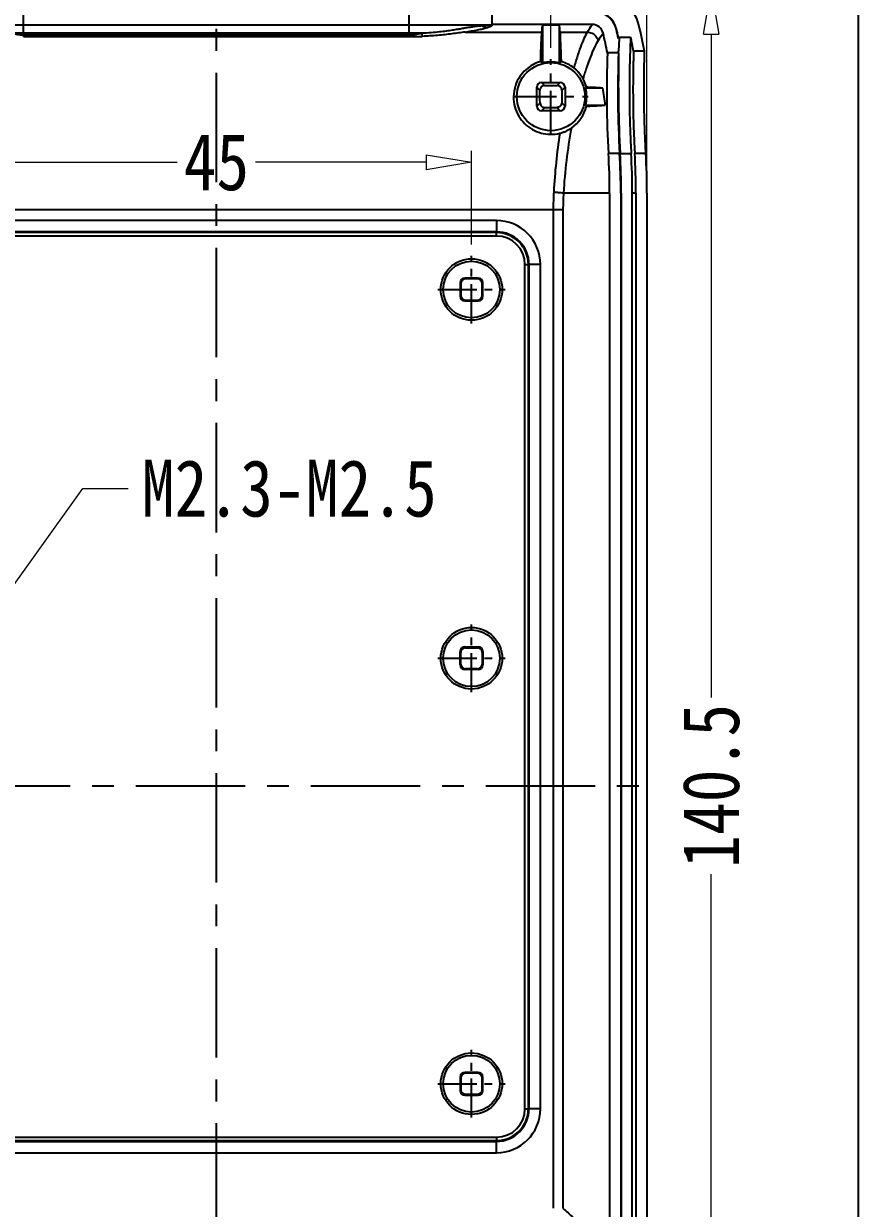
# Model space of a CAD drawing. Header units: millimetres. Extents: x 1786 to 4177, y -2705 to -1639.
# Drawn here: x 4103.2 to 4176.8, y -1830.3 to -1725.9 of the extents above; entities that cross this region are included whole.
import ezdxf

# ---------------------------------------------------------------- set-up
doc = ezdxf.new("R2010")
doc.units = ezdxf.units.MM
doc.linetypes.add('CENTER', pattern=[50.8, 31.75, -6.35, 6.35, -6.35])
doc.layers.add('dim', color=3, linetype='Continuous', lineweight=9)
doc.styles.add('FFS', font='simfang0.ttf', dxfattribs={"width": 0.85})
doc.dimstyles.new('YanXiu', dxfattribs={"dimtxt": 2.5, "dimasz": 2.2, "dimexe": 1, "dimexo": 0.6, "dimgap": 0.66, "dimtad": 0, "dimzin": 9, "dimdsep": 46, "dimtxsty": 'FFS', "dimblk": 'CLOSEDBLANK', "dimcen": 0, "dimclrd": 256, "dimclre": 131, "dimclrt": 42, "dimazin": 2, "dimtfac": 1, "dimtofl": 0, "dimtmove": 0, "dimatfit": 3, "dimldrblk": 'CLOSEDBLANK', "dimfxl": 0, "dimlwd": 5, "dimlwe": 5, "dimarcsym": 0})

# ---------------------------------------------------------------- blocks, each defined once
blk = doc.blocks.new('_ClosedBlank')
at = {"color": 0, "linetype": 'ByBlock', "lineweight": -2}
for p, q in [((-1, 0.167), (0, 0)), ((-1, 0.167), (-1, -0.167)), ((0, 0), (-1, -0.167))]:
    blk.add_line(p, q, dxfattribs=at)
blk = doc.blocks.new('*D290')
at = {"layer": 'Defpoints', "color": 0}
for p in [(22.5, 54.96), (-22.5, 46.73, 0), (22.5, 46.73, 0)]:
    blk.add_point(p, dxfattribs=at)
at = {"layer": 'dim', "color": 131, "lineweight": 5}
for p, q in [((-22.5, 47.73), (-22.5, 55.96)), ((22.5, 47.73), (22.5, 55.96))]:
    blk.add_line(p, q, dxfattribs=at)
at = {"layer": 'dim', "lineweight": 5}
for p, q in [((-18.5, 54.96), (-3.45, 54.96)), ((18.5, 54.96), (3.45, 54.96))]:
    blk.add_line(p, q, dxfattribs=at)
at = {"layer": 'dim', "lineweight": 5, "xscale": 4, "yscale": 4, "zscale": 4, "rotation": 180}
blk.add_blockref('_ClosedBlank', (-22.5, 54.96), dxfattribs=at)
at = {"layer": 'dim', "lineweight": 5, "xscale": 4, "yscale": 4, "zscale": 4}
blk.add_blockref('_ClosedBlank', (22.5, 54.96), dxfattribs=at)
at = {"layer": 'dim', "color": 42, "insert": (0, 54.96), "char_height": 5, "attachment_point": 5, "style": 'FFS'}
blk.add_mtext('45', dxfattribs=at)
blk = doc.blocks.new('*D291')
at = {"layer": 'Defpoints', "color": 0}
for p in [(29.5, 76.4), (-29.5, 64.05, 0), (29.5, 64.05, 0)]:
    blk.add_point(p, dxfattribs=at)
at = {"layer": 'dim', "color": 131, "lineweight": 5}
for p, q in [((-29.5, 65.05), (-29.5, 77.4)), ((29.5, 65.05), (29.5, 77.4))]:
    blk.add_line(p, q, dxfattribs=at)
at = {"layer": 'dim', "lineweight": 5}
for p, q in [((-25.5, 76.4), (-3.41, 76.4)), ((25.5, 76.4), (3.41, 76.4))]:
    blk.add_line(p, q, dxfattribs=at)
at = {"layer": 'dim', "lineweight": 5, "xscale": 4, "yscale": 4, "zscale": 4, "rotation": 180}
blk.add_blockref('_ClosedBlank', (-29.5, 76.4), dxfattribs=at)
at = {"layer": 'dim', "lineweight": 5, "xscale": 4, "yscale": 4, "zscale": 4}
blk.add_blockref('_ClosedBlank', (29.5, 76.4), dxfattribs=at)
at = {"layer": 'dim', "color": 42, "insert": (0, 76.4), "char_height": 5, "attachment_point": 5, "style": 'FFS'}
blk.add_mtext('59', dxfattribs=at)
blk = doc.blocks.new('*D292')
at = {"layer": 'Defpoints', "color": 0}
for p in [(37.97, 82.9), (-37.97, 52.25), (37.97, 52.25)]:
    blk.add_point(p, dxfattribs=at)
at = {"layer": 'dim', "color": 131, "lineweight": 5}
for p, q in [((-37.97, 53.25), (-37.97, 83.9)), ((37.97, 53.25), (37.97, 83.9))]:
    blk.add_line(p, q, dxfattribs=at)
at = {"layer": 'dim', "lineweight": 5}
for p, q in [((-33.97, 82.9), (-7.82, 82.9)), ((33.97, 82.9), (7.82, 82.9))]:
    blk.add_line(p, q, dxfattribs=at)
at = {"layer": 'dim', "lineweight": 5, "xscale": 4, "yscale": 4, "zscale": 4, "rotation": 180}
blk.add_blockref('_ClosedBlank', (-37.97, 82.9), dxfattribs=at)
at = {"layer": 'dim', "lineweight": 5, "xscale": 4, "yscale": 4, "zscale": 4}
blk.add_blockref('_ClosedBlank', (37.97, 82.9), dxfattribs=at)
at = {"layer": 'dim', "color": 42, "insert": (0, 82.9), "char_height": 5, "attachment_point": 5, "style": 'FFS'}
blk.add_mtext('75.95', dxfattribs=at)
blk = doc.blocks.new('*D293')
at = {"layer": 'Defpoints', "color": 0}
for p in [(24.5, 70.25), (33.86, -70.25), (43.64, -70.25)]:
    blk.add_point(p, dxfattribs=at)
at = {"layer": 'dim', "color": 131, "lineweight": 5}
for p, q in [((25.5, 70.25), (44.64, 70.25)), ((34.86, -70.25), (44.64, -70.25))]:
    blk.add_line(p, q, dxfattribs=at)
at = {"layer": 'dim', "lineweight": 5}
for p, q in [((43.64, 66.25), (43.64, 7.78)), ((43.64, -66.25), (43.64, -7.78))]:
    blk.add_line(p, q, dxfattribs=at)
at = {"layer": 'dim', "lineweight": 5, "xscale": 4, "yscale": 4, "zscale": 4}
for p, rotation in [((43.64, 70.25), 90), ((43.64, -70.25), 270)]:
    blk.add_blockref('_ClosedBlank', p, dxfattribs=dict(at, rotation=rotation))
at = {"layer": 'dim', "color": 42, "insert": (43.64, 0), "char_height": 5, "attachment_point": 5, "rotation": 90, "style": 'FFS'}
blk.add_mtext('140.5', dxfattribs=at)
blk = doc.blocks.new('*u4')
at = {"layer": 'Defpoints', "color": 2}
blk.add_lwpolyline([(-135.77, 94.941), (135.77, 94.941), (135.77, -94.941), (-135.77, -94.941)], close=True, dxfattribs=at)
blk = doc.blocks.new('u160')
at = {"color": 7, "linetype": 'Continuous'}
for p, q in [((-17, 66.037, 0), (-17, 70.25, 0)), ((17, 66.037, 0), (17, 70.25, 0)), ((24.327, 67.11, 0), (24.327, 67.95, 0)), ((-24.23, 67.089, 0), (24.23, 67.089, 0)), ((33.137, 67.11, 0), (24.327, 67.11, 0)), ((28.75, 67.046, 0), (28.75, 63.711, 0)), ((30.25, 67.046, 0), (28.75, 67.046, 0)), ((30.25, 63.711, 0), (30.25, 67.046, 0)), ((-18.098, 66.361, 0), (18.098, 66.361, 0)), ((-17, 66.192, 0), (17, 66.192, 0)), ((-17, 66.037, 0), (17, 66.037, 0)), ((21.934, 66.446, 0), (28.678, 66.446, 0)), ((30.322, 66.446, 0), (32.709, 66.446, 0)), ((35.302, 66.661, 0), (35.275, 66.655, 0)), ((35.456, 65.999, 0), (36.533, 65.999, 0)), ((35.512, 65.875, 0), (35.456, 65.875, 0)), ((35.512, 65.875, 0), (35.473, 64.764, 0)), ((35.467, 64.59, 0), (35.473, 64.764, 0)), ((37.768, 64.749, 0), (36.799, 64.749, 0)), ((35.467, 64.607, 0), (34.495, 64.607, 0)), ((28.946, 61.728, 0), (28.674, 62, 0)), ((28.674, 62, 0), (30.326, 62, 0)), ((28.946, 61.728, 0), (30.054, 61.728, 0)), ((30.054, 61.728, 0), (30.326, 62, 0)), ((28.529, 61.297, 0), (28.25, 61.576, 0)), ((28.25, 59.924, 0), (28.25, 61.576, 0)), ((30.471, 61.297, 0), (30.75, 61.576, 0)), ((30.75, 61.576, 0), (30.75, 59.924, 0)), ((34.085, 61.5, 0), (32.567, 61.5, 0)), ((28.544, 60.218, 0), (28.25, 59.924, 0)), ((28.973, 59.799, 0), (28.674, 59.5, 0)), ((28.973, 59.799, 0), (30.027, 59.799, 0)), ((30.027, 59.799, 0), (30.326, 59.5, 0)), ((30.456, 60.218, 0), (30.75, 59.924, 0)), ((32.567, 60, 0), (34.301, 60, 0)), ((30.326, 59.5, 0), (28.674, 59.5, 0)), ((35.562, 55.75, 0), (34.58, 55.75, 0)), ((35.606, 55.75, 0), (36.581, 55.75, 0)), ((37.877, 55.75, 0), (36.9, 55.75, 0)), ((34.682, 52.25, 0), (30.611, 52.25, 0)), ((34.682, 52.25, 0), (34.682, -52.75, 0)), ((35.663, 52.25, 0), (35.707, 52.25, 0)), ((35.663, 52.25, 0), (35.663, -52.75, 0)), ((35.707, 52.25, 0), (35.707, -52.75, 0)), ((36.999, 52.25, 0), (36.681, 52.25, 0)), ((36.681, -52.75, 0), (36.681, 52.25, 0)), ((36.999, 52.25, 0), (36.999, -52.75, 0)), ((37.974, 52.25, 0), (37.974, -52.75, 0)), ((-30.567, 50.794, 0), (30.567, 50.794, 0)), ((29.71, 50.794, 0), (29.71, -37.232, 0)), ((30.567, 50.794, 0), (30.567, -37.232, 0)), ((24.7, 49.83, 0), (-24.7, 49.83, 0)), ((24.7, 49.83, 0), (24.7, 48.831, 0)), ((24.7, 48.831, 0), (-24.7, 48.831, 0)), ((24.7, 48.765, 0), (-24.7, 48.765, 0)), ((24.7, 48.465, 0), (-24.7, 48.465, 0)), ((24.7, 48.831, 0), (24.7, 48.765, 0)), ((24.7, 48.465, 0), (24.7, 48.765, 0)), ((27.215, 45.95, 0), (27.515, 45.95, 0)), ((27.215, -28.45, 0), (27.215, 45.95, 0)), ((27.581, 45.95, 0), (27.515, 45.95, 0)), ((27.515, -28.45, 0), (27.515, 45.95, 0)), ((28.58, 45.95, 0), (27.581, 45.95, 0)), ((27.581, -28.45, 0), (27.581, 45.95, 0)), ((28.58, -28.45, 0), (28.58, 45.95, 0)), ((21.5, 44.339, 0), (21.57, 44.269, 0)), ((21.5, 44.339, 0), (21.5, 43.161, 0)), ((21.57, 44.269, 0), (21.57, 43.231, 0)), ((21.911, 44.75, 0), (21.981, 44.68, 0)), ((23.089, 44.75, 0), (21.911, 44.75, 0)), ((23.019, 44.68, 0), (21.981, 44.68, 0)), ((23.089, 44.75, 0), (23.019, 44.68, 0)), ((23.5, 44.339, 0), (23.43, 44.269, 0)), ((23.43, 43.231, 0), (23.43, 44.269, 0)), ((23.5, 43.161, 0), (23.5, 44.339, 0)), ((21.5, 43.161, 0), (21.57, 43.231, 0)), ((21.911, 42.75, 0), (21.981, 42.82, 0)), ((21.981, 42.82, 0), (23.019, 42.82, 0)), ((23.089, 42.75, 0), (23.019, 42.82, 0)), ((23.5, 43.161, 0), (23.43, 43.231, 0)), ((21.911, 42.75, 0), (23.089, 42.75, 0)), ((21.5, 11.839, 0), (21.57, 11.769, 0)), ((21.5, 10.661, 0), (21.5, 11.839, 0)), ((21.57, 10.731, 0), (21.57, 11.769, 0)), ((21.911, 12.25, 0), (21.981, 12.18, 0)), ((21.911, 12.25, 0), (23.089, 12.25, 0)), ((21.981, 12.18, 0), (23.019, 12.18, 0)), ((23.089, 12.25, 0), (23.019, 12.18, 0)), ((23.5, 11.839, 0), (23.43, 11.769, 0)), ((23.43, 11.769, 0), (23.43, 10.731, 0)), ((23.5, 11.839, 0), (23.5, 10.661, 0)), ((21.5, 10.661, 0), (21.57, 10.731, 0)), ((23.5, 10.661, 0), (23.43, 10.731, 0)), ((21.911, 10.25, 0), (21.981, 10.32, 0)), ((23.089, 10.25, 0), (21.911, 10.25, 0)), ((23.019, 10.32, 0), (21.981, 10.32, 0)), ((23.089, 10.25, 0), (23.019, 10.32, 0)), ((21.5, -25.661, 0), (21.5, -26.839, 0)), ((21.5, -25.661, 0), (21.57, -25.731, 0)), ((21.57, -25.731, 0), (21.57, -26.769, 0)), ((21.911, -25.25, 0), (21.981, -25.32, 0)), ((23.089, -25.25, 0), (21.911, -25.25, 0)), ((23.019, -25.32, 0), (21.981, -25.32, 0)), ((23.089, -25.25, 0), (23.019, -25.32, 0)), ((23.5, -25.661, 0), (23.43, -25.731, 0)), ((23.43, -26.769, 0), (23.43, -25.731, 0)), ((23.5, -26.839, 0), (23.5, -25.661, 0)), ((21.5, -26.839, 0), (21.57, -26.769, 0)), ((23.5, -26.839, 0), (23.43, -26.769, 0)), ((21.911, -27.25, 0), (21.981, -27.18, 0)), ((21.911, -27.25, 0), (23.089, -27.25, 0)), ((21.981, -27.18, 0), (23.019, -27.18, 0)), ((23.089, -27.25, 0), (23.019, -27.18, 0)), ((27.215, -28.45, 0), (27.515, -28.45, 0)), ((27.581, -28.45, 0), (27.515, -28.45, 0)), ((28.58, -28.45, 0), (27.581, -28.45, 0)), ((-24.7, -30.965, 0), (24.7, -30.965, 0)), ((-24.7, -31.265, 0), (24.7, -31.265, 0)), ((24.7, -30.965, 0), (24.7, -31.265, 0)), ((24.7, -31.331, 0), (24.7, -31.265, 0)), ((-24.7, -31.331, 0), (24.7, -31.331, 0)), ((-24.7, -32.33, 0), (24.7, -32.33, 0)), ((24.7, -32.33, 0), (24.7, -31.331, 0))]:
    blk.add_line(p, q, dxfattribs=at)
at = {"color": 1, "linetype": 'CENTER', "ltscale": 0.303795}
for p, q in [((0, -70.25), (0, 70.25)), ((-37.974, 0), (37.974, 0))]:
    blk.add_line(p, q, dxfattribs=at)
at = {"color": 1, "linetype": 'CENTER', "ltscale": 0.12}
for p, q in [((29.5, 57.45), (29.5, 64.05)), ((26.2, 60.75), (32.8, 60.75))]:
    blk.add_line(p, q, dxfattribs=at)
at = {"color": 1, "linetype": 'CENTER', "ltscale": 0.108385}
for p, q in [((22.5, 40.769), (22.5, 46.731)), ((19.519, 43.75), (25.481, 43.75)), ((22.5, 8.269), (22.5, 14.231)), ((19.519, 11.25), (25.481, 11.25)), ((22.5, -29.231), (22.5, -23.269)), ((19.519, -26.25), (25.481, -26.25))]:
    blk.add_line(p, q, dxfattribs=at)
at = {"color": 7, "linetype": 'Continuous', "elevation": 0}
blk.add_lwpolyline([(24.241, 67.087), (24.236, 67.088), (24.23, 67.089)], dxfattribs=at)
at = {"color": 7, "linetype": 'Continuous'}
for centre, radius in [((29.5, 60.75, 0), 3), ((22.5, 43.75, 0), 2.71), ((22.5, 43.75, 0), 2.5), ((22.5, 11.25, 0), 2.71), ((22.5, 11.25, 0), 2.5), ((22.5, -26.25, 0), 2.71), ((22.5, -26.25, 0), 2.5)]:
    blk.add_circle(centre, radius, dxfattribs=at)
for centre, radius, start, end in [((33.858, 66.25, 0), 3.5, 13.37986, 89.99992), ((33.162, 66.15, 0), 2.2, 13.44085, 90), ((33.16, 66.148, 0), 2.174, 13.48355, 89.9573), ((25.316, 71.779, 0), 5.15, 247.80454, 253.70298), ((16.223, 102.901, 0), 36.696, 282.60325, 282.75833), ((-275.357, 265.328, 0), 366.685, 327.1544, 327.27788), ((33.137, 66.112, 0), 0.999, 13.39251, 90.00474), ((-25, 52.25, 0), 64, 11.26221, 13.3798), ((16.985, 94.505, 0), 28.468, 270.02925, 272.36212), ((51.073, 72.911, 0), 33.619, 191.23424, 191.68765), ((-259.187, 263.116, 0), 353.188, 326.014, 326.14221), ((-25, 52.25, 0), 60.765, 11.73361, 13.41056), ((-25, 52.25, 0), 61.972, 12.70053, 13.44085), ((-25, 52.25, 0), 62, 12.81247, 13.44085), ((-25, 52.25, 0), 63.05, 11.43418, 12.59556), ((22.41, 55.562, 0), 10.325, 52.11396, 53.33813), ((29.5, 60.75, 0), 3.054, 75.78444, 104.21556), ((36.649, 55.485, 0), 10.421, 126.66754, 127.88037), ((29.504, 60.683, 0), 3.293, 52.22252, 73.74943), ((125.888, 61.04, 0), 91.462, 177.76493, 183.31598), ((131.26, 61.192, 0), 95.853, 177.9685, 183.25453), ((158.559, 61.933, 0), 123.109, 178.7637, 182.87893), ((29.368, 60.73, 0), 3.37, 14.61374, 28.28229), ((24.385, 67.921, 0), 10.401, 321.87256, 322.43574), ((29.5, 60.75, 0), 3.157, 346.25742, 13.74258), ((-25, 52.25, 0), 59.805, 7.44579, 8.89764), ((29.402, 60.718, 0), 3.335, 304.81011, 345.96103), ((24.328, 53.534, 0), 10.473, 37.49383, 38.12559), ((83.029, 49.435, 0), 53.357, 171.28091, 176.87164), ((77.336, 49.489, 0), 46.807, 169.5492, 176.61875), ((-25, 52.25, 0), 59.682, 0, 3.36196), ((-25, 52.25, 0), 60.663, 0, 3.30757), ((-25, 52.25, 0), 60.707, 0, 3.30519), ((-25, 52.25, 0), 61.681, 0, 3.25293), ((-25, 52.25, 0), 61.999, 0, 3.23623), ((-25, 52.25, 0), 62.974, 0, 3.18604), ((58.235, 50.793, 0), 28.525, 176.87755, 179.99923), ((54.963, 50.793, 0), 24.395, 176.57658, 179.99904), ((24.7, 45.95, 0), 3.88, 0.00896, 89.99089), ((24.7, 45.95, 0), 2.882, 0.00367, 89.9993), ((24.699, 45.949, 0), 2.816, 0.01932, 89.98072), ((24.699, 45.949, 0), 2.516, 0.02157, 89.97841), ((24.699, -28.449, 0), 2.516, 270.02157, 359.97841), ((24.699, -28.449, 0), 2.816, 270.01932, 359.98071), ((24.7, -28.45, 0), 2.882, 270.00367, 359.9993), ((24.7, -28.45, 0), 3.88, 270.00896, 359.99089)]:
    blk.add_arc(centre, radius, start, end, dxfattribs=at)
for centre, major_axis, ratio, start_param, end_param in [((28.795, 34.75, 0), (0, 32.4), 0.0174551, 0.0803333, 0.2088316), ((30.205, 34.75, 0), (0, 32.4), 0.0174551, -0.2088316, -0.0803333), ((28.736, 50.794, 0), (0, 16), 0.0174551, 0.2088316, 0.6169337), ((30.264, 50.794, 0), (0, 16), 0.0174551, -0.6169337, -0.2088316), ((28.674, 61.576, 0), (0.3, -0.3), 0.9996955, 2.3563468, 3.9268385), ((30.326, 61.576, 0), (0.3, 0.3), 0.9996955, -0.7852459, 0.7852459), ((28.318, 50.794, 0), (0, 16), 0.0174551, -0.9409589, -0.8546748), ((30.682, 50.794, 0), (0, 16), 0.0174551, 0.8546748, 0.9409589), ((28.674, 59.924, 0), (0.3, 0.3), 0.9996955, -3.9268385, -2.3563468), ((30.326, 59.924, 0), (0.3, -0.3), 0.9996955, -0.7852459, 0.7852459), ((21.912, 44.338, 0), (0.291, -0.291), 0.9996955, 2.3563468, 3.9268385), ((21.981, 44.269, 0), (0.291, -0.291), 0.9996955, 2.3563468, 3.9268385), ((23.019, 44.269, 0), (0.291, 0.291), 0.9996955, -0.7852459, 0.7852459), ((23.088, 44.338, 0), (0.291, 0.291), 0.9996955, -0.7852459, 0.7852459), ((21.912, 43.162, 0), (0.291, 0.291), 0.9996955, 2.3563468, 3.9268385), ((21.981, 43.231, 0), (0.291, 0.291), 0.9996955, 2.3563468, 3.9268385), ((23.019, 43.231, 0), (0.291, -0.291), 0.9996955, -0.7852459, 0.7852459), ((23.088, 43.162, 0), (0.291, -0.291), 0.9996955, -0.7852459, 0.7852459), ((21.912, 11.838, 0), (0.291, -0.291), 0.9996955, 2.3563468, 3.9268385), ((21.981, 11.769, 0), (-0.291, 0.291), 0.9996955, -0.7852459, 0.7852459), ((23.019, 11.769, 0), (0.291, 0.291), 0.9996955, -0.7852459, 0.7852459), ((23.088, 11.838, 0), (-0.291, -0.291), 0.9996955, 2.3563468, 3.9268385), ((21.912, 10.662, 0), (0.291, 0.291), 0.9996955, 2.3563468, 3.9268385), ((21.981, 10.731, 0), (-0.291, -0.291), 0.9996955, -0.7852459, 0.7852459), ((23.019, 10.731, 0), (0.291, -0.291), 0.9996955, -0.7852459, 0.7852459), ((23.088, 10.662, 0), (-0.291, 0.291), 0.9996955, 2.3563468, 3.9268385), ((21.912, -25.662, 0), (0.291, -0.291), 0.9996955, 2.3563468, 3.9268385), ((21.981, -25.731, 0), (0.291, -0.291), 0.9996955, 2.3563468, 3.9268385), ((23.019, -25.731, 0), (0.291, 0.291), 0.9996955, -0.7852459, 0.7852459), ((23.088, -25.662, 0), (0.291, 0.291), 0.9996955, -0.7852459, 0.7852459), ((21.912, -26.838, 0), (0.291, 0.291), 0.9996955, 2.3563468, 3.9268385), ((21.981, -26.769, 0), (0.291, 0.291), 0.9996955, 2.3563468, 3.9268385), ((23.019, -26.769, 0), (0.291, -0.291), 0.9996955, -0.7852459, 0.7852459), ((23.088, -26.838, 0), (0.291, -0.291), 0.9996955, -0.7852459, 0.7852459)]:
    blk.add_ellipse(centre, major_axis=major_axis, ratio=ratio, start_param=start_param, end_param=end_param, dxfattribs=at)
for points, start_tangent, end_tangent in [([(18.098, 66.361, 0), (18.948, 66.411, 0), (19.68, 66.479, 0), (20.304, 66.554, 0), (20.837, 66.631, 0), (21.298, 66.705, 0), (21.693, 66.772, 0), (22.042, 66.831, 0), (22.388, 66.887, 0), (22.733, 66.938, 0), (23.064, 66.98, 0), (23.371, 67.011, 0)], (0.9991247, 0.0418309), (0.9959979, 0.0893764)), ([(21.934, 66.446, 0), (22.505, 66.539, 0), (23.031, 66.636, 0), (23.497, 66.737, 0), (23.871, 66.836, 0)], (0.9886402, 0.1503018), (0.953853, 0.300274)), ([(23.371, 67.011, 0), (23.477, 67.021, 0), (23.57, 67.029, 0), (23.652, 67.036, 0), (23.725, 67.042, 0), (23.789, 67.048, 0), (23.846, 67.053, 0), (23.896, 67.057, 0), (23.94, 67.061, 0), (23.98, 67.064, 0), (24.015, 67.067, 0), (24.045, 67.07, 0), (24.073, 67.072, 0), (24.097, 67.074, 0), (24.118, 67.076, 0), (24.137, 67.077, 0), (24.154, 67.079, 0), (24.169, 67.08, 0), (24.182, 67.081, 0), (24.194, 67.082, 0), (24.213, 67.084, 0), (24.229, 67.086, 0), (24.241, 67.087, 0)], (0.9959973, 0.0893831), (0.9932214, 0.1162383)), ([(23.871, 66.836, 0), (23.959, 66.865, 0), (24.033, 66.891, 0), (24.095, 66.914, 0), (24.146, 66.934, 0), (24.188, 66.952, 0), (24.221, 66.968, 0), (24.248, 66.983, 0), (24.27, 66.996, 0), (24.286, 67.007, 0), (24.298, 67.017, 0), (24.306, 67.026, 0), (24.314, 67.042, 0), (24.313, 67.055, 0), (24.304, 67.065, 0), (24.288, 67.074, 0), (24.267, 67.081, 0), (24.254, 67.084, 0), (24.241, 67.087, 0)], (0.9538449, 0.3002997), (-0.9836478, 0.1801028)), ([(-18.098, 66.361, 0), (-17.533, 66.232, 0), (-17, 66.192, 0)], (0.9567053, -0.2910583), (1, -0.0001078)), ([(17, 66.192, 0), (17.533, 66.233, 0), (18.098, 66.361, 0)], (1, 0.0000825), (0.9567012, 0.291072)), ([(18.151, 66.1, 0), (18.155, 66.088, 0), (18.158, 66.075, 0), (18.159, 66.062, 0)], (0.4060908, -0.9138327), (-0.0178536, -0.9998406)), ([(21.934, 66.446, 0), (20.768, 66.282, 0), (19.511, 66.148, 0), (18.159, 66.062, 0)], (-0.9886402, -0.1503018), (-0.9991841, -0.0403883)), ([(32.709, 66.446, 0), (32.416, 65.878, 0), (32.11, 65.119, 0), (31.808, 64.237, 0), (31.521, 63.286, 0)], (-0.5296946, -0.8481884), (-0.2737122, -0.9618116)), ([(32.709, 66.446, 0), (33.129, 66.341, 0), (33.47, 66.072, 0), (33.667, 65.687, 0)], (0.9995903, -0.0286234), (0.2536612, -0.9672931)), ([(35.456, 65.875, 0), (35.449, 65.968, 0)], (-0.1108468, 0.9938375), (-0.0963868, 0.995344)), ([(36.533, 65.999, 0), (36.523, 65.794, 0), (36.499, 65.182, 0), (36.466, 64.2, 0), (36.437, 62.896, 0), (36.425, 61.337, 0), (36.439, 59.586, 0), (36.49, 57.702, 0), (36.581, 55.75, 0)], (-0.0487978, -0.9988087), (0.0567438, -0.9983888)), ([(33.667, 65.687, 0), (33.336, 65.084, 0), (32.99, 64.271, 0), (32.652, 63.331, 0), (32.336, 62.327, 0)], (-0.558865, -0.8292586), (-0.2844395, -0.958694)), ([(36.799, 64.749, 0), (36.795, 64.659, 0), (36.787, 64.387, 0), (36.775, 63.938, 0), (36.761, 63.325, 0), (36.749, 62.556, 0), (36.743, 61.649, 0), (36.745, 60.62, 0), (36.759, 59.494, 0), (36.789, 58.288, 0), (36.836, 57.032, 0), (36.9, 55.75, 0)], (-0.0374089, -0.9993), (0.0564528, -0.9984053)), ([(37.877, 55.75, 0), (37.795, 57.493, 0), (37.744, 59.167, 0), (37.721, 60.71, 0), (37.719, 62.072, 0), (37.731, 63.202, 0), (37.749, 64.054, 0), (37.762, 64.583, 0), (37.768, 64.749, 0)], (-0.0555782, 0.9984543), (0.0336804, 0.9994327)), ([(28.574, 63.844, 0), (27.898, 63.562, 0), (27.282, 63.12, 0), (26.76, 62.512, 0), (26.377, 61.727, 0), (26.213, 60.75, 0)], (-0.9600094, -0.2799679), (-0.0138741, -0.9999037)), ([(32.336, 62.327, 0), (32.22, 62.524, 0), (32.073, 62.732, 0), (31.901, 62.936, 0), (31.713, 63.124, 0), (31.521, 63.286, 0)], (-0.473867, 0.8805964), (-0.7902247, 0.6128172)), ([(28.946, 61.728, 0), (28.816, 61.707, 0), (28.699, 61.647, 0), (28.609, 61.554, 0), (28.549, 61.435, 0), (28.529, 61.297, 0)], (-1, 0), (0.0151882, -0.9998847)), ([(30.471, 61.297, 0), (30.451, 61.436, 0), (30.389, 61.557, 0), (30.296, 61.65, 0), (30.18, 61.708, 0), (30.054, 61.728, 0)], (0.0151882, 0.9998847), (-1, 0)), ([(26.213, 60.75, 0), (26.329, 59.841, 0), (26.673, 59.034, 0), (27.204, 58.36, 0), (27.874, 57.857, 0), (28.631, 57.544, 0), (29.445, 57.428, 0), (30.289, 57.524, 0)], (-0.0138741, -0.9999037), (0.9709144, 0.2394269)), ([(34.085, 61.5, 0), (33.669, 61.527, 0), (33.183, 61.554, 0), (32.629, 61.581, 0)], (-0.9974305, 0.0716405), (-0.9989977, 0.0447626)), ([(28.544, 60.218, 0), (28.581, 60.05, 0), (28.68, 59.913, 0), (28.82, 59.827, 0), (28.973, 59.799, 0)], (0.0127214, -0.9999191), (1, 0)), ([(30.456, 60.218, 0), (30.418, 60.049, 0), (30.319, 59.913, 0), (30.18, 59.827, 0), (30.027, 59.799, 0)], (-0.0127214, -0.9999191), (-1, 0)), ([(32.638, 59.909, 0), (33.279, 59.939, 0), (33.834, 59.969, 0), (34.301, 60, 0)], (0.9990644, 0.0432473), (0.9973019, 0.0734094)), ([(30.289, 57.524, 0), (30.577, 57.61, 0), (30.852, 57.721, 0), (31.099, 57.849, 0), (31.306, 57.98, 0)], (0.9709144, 0.2394269), (0.8214596, 0.5702667)), ([(35.562, 55.75, 0), (35.577, 55.748, 0), (35.591, 55.749, 0), (35.606, 55.75, 0)], (0.9974187, 0.0718043), (0.9983483, 0.0574514)), ([(29.752, 52.347, 0), (30.09, 52.322, 0), (30.388, 52.288, 0), (30.611, 52.25, 0)], (0.9983456, -0.0574984), (0.9762734, -0.2165416)), ([(30.567, -37.232, 0), (31.498, -38.07, 0), (32.391, -38.995, 0)], (0.7639642, -0.6452586), (0.6671838, -0.7448931))]:
    blk.add_spline(points, degree=3, dxfattribs=dict(at, start_tangent=start_tangent, end_tangent=end_tangent))
at = {"layer": 'dim', "color": 42, "insert": (-6.58, 26.198, 0), "char_height": 5, "attachment_point": 4, "style": 'FFS'}
blk.add_mtext('M2.3-M2.5', dxfattribs=at)
at = {"layer": 'dim'}
for base, p1, p2, picture, middle in [((37.974, 82.899, 0), (-37.974, 52.25, 0), (37.974, 52.25, 0), '*D292', (0, 82.899, 0)), ((29.5, 76.399, 0), (-29.5, 64.05), (29.5, 64.05), '*D291', (0, 76.399, 0)), ((22.5, 54.963, 0), (-22.5, 46.731), (22.5, 46.731), '*D290', (0, 54.963, 0))]:
    dim = blk.add_linear_dim(base=base, p1=p1, p2=p2, dimstyle='YanXiu', override={"dimtxt": 5, "dimasz": 4, "dimexe": 0.9995, "dimexo": 0.9995, "dimgap": 0.9995, "dimzin": 8}, dxfattribs=at)
    dim.commit()
    dim.dimension.update_dxf_attribs({"geometry": picture, "text_midpoint": middle})
dim = blk.add_linear_dim(base=(43.645, -70.25, 0), p1=(24.5, 70.25, 0), p2=(33.858, -70.25, 0), angle=90, dimstyle='YanXiu', override={"dimtxt": 5, "dimasz": 4, "dimexe": 0.9995, "dimexo": 0.9995, "dimgap": 0.9995}, dxfattribs=at)
dim.commit()
dim.dimension.update_dxf_attribs({"geometry": '*D293', "text_midpoint": (43.645, 0, 0), "dimtype": 128})
at = {"layer": 'dim', "annotation_type": 0, "has_hookline": 1, "hookline_direction": 0, "text_width": 25.891}
blk.add_leader([(-22.5, 11.25, 0), (-11.779, 26.198, 0), (-7.779, 26.198, 0)], dimstyle='YanXiu', override={"dimtxt": 6, "dimasz": 4, "dimexe": 1.1994, "dimexo": 1.1994, "dimgap": 1.1994}, dxfattribs=at)
blk = doc.blocks.new('u161')
blk.add_blockref('u160', (129.121, 105.55, 0))
at = {"layer": 'Defpoints', "xscale": 1.368000000000393, "yscale": 1.367999999999938, "zscale": 1.368}
blk.add_blockref('*u4', (0, 129.88), dxfattribs=at)

msp = doc.modelspace()

# ---------------------------------------------------------------- block references
msp.add_blockref('u161', (3991.1, -1898.61))

doc.saveas('drawing.dxf')
